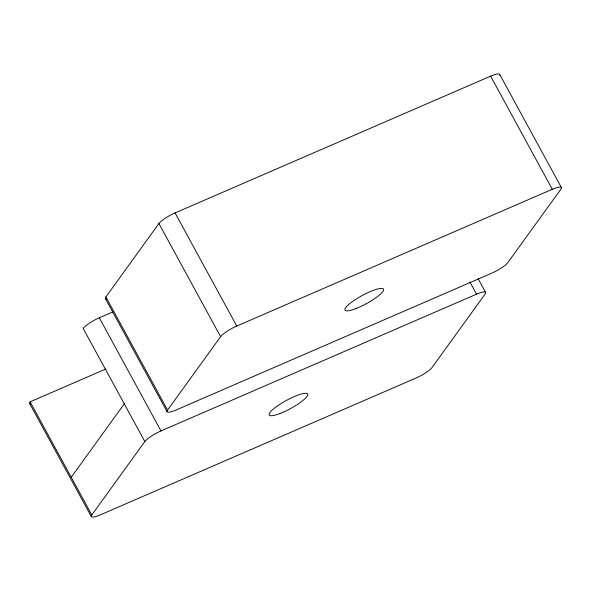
<?xml version="1.0" encoding="UTF-8"?>
<svg xmlns="http://www.w3.org/2000/svg" width="591" height="591" viewBox="0 0 591 591"><rect width="100%" height="100%" fill="white"/><g stroke="black" fill="none" stroke-linecap="round" stroke-linejoin="round"><path stroke-width="0.89" d="M106.262 299.053A14.635 3.044 -28.6 0 1 105.885 296.948L158.927 223.524A14.635 3.044 -28.6 0 1 175.076 212.923L490.626 76.15A14.635 3.044 -28.6 0 1 499.683 75.168M71.238 477.255L124.273 403.838M91.797 514.968L144.839 441.543A14.635 3.044 -28.6 0 1 160.988 430.942L476.538 294.17A14.635 3.044 -28.6 0 1 485.115 294.052L432.073 367.476A14.635 3.044 -28.6 0 1 415.924 378.077L100.374 514.85A14.635 3.044 -28.6 0 1 91.797 514.968L30.111 401.836L105.988 368.947M167.571 410.08L220.606 336.663A14.635 3.044 -28.6 0 1 236.762 326.055L552.304 189.283A14.635 3.044 -28.6 0 1 560.889 189.164L507.846 262.589A14.635 3.044 -28.6 0 1 491.69 273.19L176.148 409.962A14.635 3.044 -28.6 0 1 167.571 410.08L105.885 296.948M144.839 441.543L83.154 328.411A14.635 3.044 -28.6 0 1 99.31 317.81L112.844 311.945M499.727 74.481L561.413 187.613M490.626 76.15L552.304 189.283M478.149 278.76L485.639 292.501M469.926 282.047L476.538 294.17M175.076 212.923L236.762 326.055M158.927 223.524L220.606 336.663M105.361 298.499L167.039 411.639M99.31 317.81L160.988 430.942M29.587 403.387L91.273 516.519M30.496 403.941A14.635 3.044 -28.6 0 1 30.111 401.836M280.127 413.464A21.956 4.565 -28.6 0 0 307.793 394.138A21.956 4.565 -28.6 0 0 277.452 405.921A21.956 4.565 -28.6 0 0 280.127 413.464M355.893 308.583A21.956 4.565 -28.6 0 0 383.566 289.25A21.956 4.565 -28.6 0 0 353.219 301.041A21.956 4.565 -28.6 0 0 355.893 308.583"/></g></svg>
